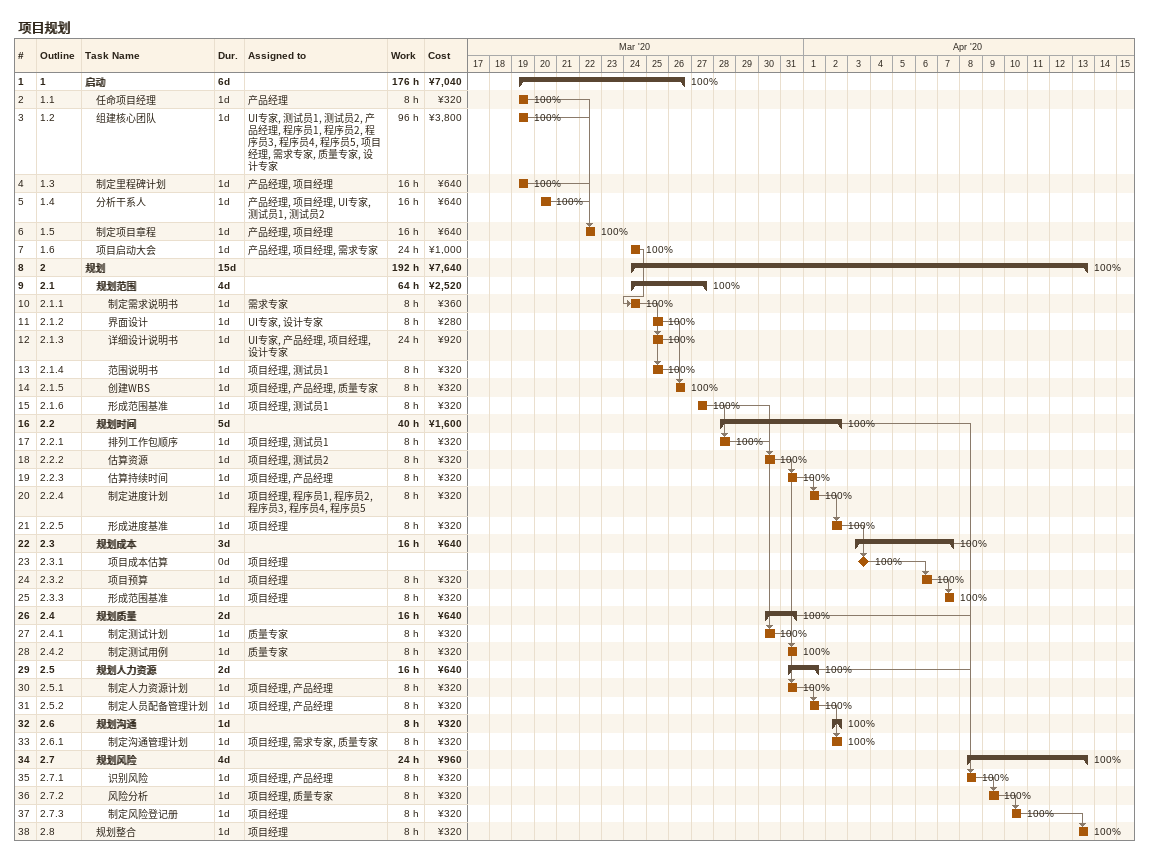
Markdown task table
项目规划

| ID | WBS | Task | Duration | Start | Finish | Predecessors | Resources | % complete | Work (h) | Cost (¥) |
|---|---|---|---|---|---|---|---|---|---|---|
| 1 | 1 | **启动** | 6d | 2020-03-19 | 2020-03-26 |  |  | 100 | 176 | 7040 |
| 2 | 1.1 | 任命项目经理 | 1d | 2020-03-19 | 2020-03-19 |  | 产品经理 | 100 | 8 | 320 |
| 3 | 1.2 | 组建核心团队 | 1d | 2020-03-19 | 2020-03-19 |  | UI专家, 测试员1, 测试员2, 产品经理, 程序员1, 程序员2, 程序员3, 程序员4, 程序员5, 项目经理, 需求专家, 质量专家, 设计专家 | 100 | 96 | 3800 |
| 4 | 1.3 | 制定里程碑计划 | 1d | 2020-03-19 | 2020-03-19 |  | 产品经理, 项目经理 | 100 | 16 | 640 |
| 5 | 1.4 | 分析干系人 | 1d | 2020-03-20 | 2020-03-20 |  | 产品经理, 项目经理, UI专家, 测试员1, 测试员2 | 100 | 16 | 640 |
| 6 | 1.5 | 制定项目章程 | 1d | 2020-03-22 | 2020-03-22 | 2, 3, 4, 5 | 产品经理, 项目经理 | 100 | 16 | 640 |
| 7 | 1.6 | 项目启动大会 | 1d | 2020-03-24 | 2020-03-24 |  | 产品经理, 项目经理, 需求专家 | 100 | 24 | 1000 |
| 8 | 2 | **规划** | 15d | 2020-03-24 | 2020-04-13 |  |  | 100 | 192 | 7640 |
| 9 | 2.1 | **规划范围** | 4d | 2020-03-24 | 2020-03-27 |  |  | 100 | 64 | 2520 |
| 10 | 2.1.1 | 制定需求说明书 | 1d | 2020-03-24 | 2020-03-24 | 7 | 需求专家 | 100 | 8 | 360 |
| 11 | 2.1.2 | 界面设计 | 1d | 2020-03-25 | 2020-03-25 |  | UI专家, 设计专家 | 100 | 8 | 280 |
| 12 | 2.1.3 | 详细设计说明书 | 1d | 2020-03-25 | 2020-03-25 | 10 | UI专家, 产品经理, 项目经理, 设计专家 | 100 | 24 | 920 |
| 13 | 2.1.4 | 范围说明书 | 1d | 2020-03-25 | 2020-03-25 | 10 | 项目经理, 测试员1 | 100 | 8 | 320 |
| 14 | 2.1.5 | 创建WBS | 1d | 2020-03-26 | 2020-03-26 | 11, 12, 13 | 项目经理, 产品经理, 质量专家 | 100 | 8 | 320 |
| 15 | 2.1.6 | 形成范围基准 | 1d | 2020-03-27 | 2020-03-27 |  | 项目经理, 测试员1 | 100 | 8 | 320 |
| 16 | 2.2 | **规划时间** | 5d | 2020-03-28 | 2020-04-02 |  |  | 100 | 40 | 1600 |
| 17 | 2.2.1 | 排列工作包顺序 | 1d | 2020-03-28 | 2020-03-28 | 15 | 项目经理, 测试员1 | 100 | 8 | 320 |
| 18 | 2.2.2 | 估算资源 | 1d | 2020-03-30 | 2020-03-30 | 17 | 项目经理, 测试员2 | 100 | 8 | 320 |
| 19 | 2.2.3 | 估算持续时间 | 1d | 2020-03-31 | 2020-03-31 | 18 | 项目经理, 产品经理 | 100 | 8 | 320 |
| 20 | 2.2.4 | 制定进度计划 | 1d | 2020-04-01 | 2020-04-01 | 19 | 项目经理, 程序员1, 程序员2, 程序员3, 程序员4, 程序员5 | 100 | 8 | 320 |
| 21 | 2.2.5 | 形成进度基准 | 1d | 2020-04-02 | 2020-04-02 | 20 | 项目经理 | 100 | 8 | 320 |
| 22 | 2.3 | **规划成本** | 3d | 2020-04-03 | 2020-04-07 |  |  | 100 | 16 | 640 |
| 23 | 2.3.1 | 项目成本估算 | 0d | 2020-04-03 | 2020-04-03 | 21 | 项目经理 | 100 |  |  |
| 24 | 2.3.2 | 项目预算 | 1d | 2020-04-06 | 2020-04-06 | 23 | 项目经理 | 100 | 8 | 320 |
| 25 | 2.3.3 | 形成范围基准 | 1d | 2020-04-07 | 2020-04-07 | 24 | 项目经理 | 100 | 8 | 320 |
| 26 | 2.4 | **规划质量** | 2d | 2020-03-30 | 2020-03-31 |  |  | 100 | 16 | 640 |
| 27 | 2.4.1 | 制定测试计划 | 1d | 2020-03-30 | 2020-03-30 | 15 | 质量专家 | 100 | 8 | 320 |
| 28 | 2.4.2 | 制定测试用例 | 1d | 2020-03-31 | 2020-03-31 | 27 | 质量专家 | 100 | 8 | 320 |
| 29 | 2.5 | **规划人力资源** | 2d | 2020-03-31 | 2020-04-01 |  |  | 100 | 16 | 640 |
| 30 | 2.5.1 | 制定人力资源计划 | 1d | 2020-03-31 | 2020-03-31 | 18 | 项目经理, 产品经理 | 100 | 8 | 320 |
| 31 | 2.5.2 | 制定人员配备管理计划 | 1d | 2020-04-01 | 2020-04-01 | 30 | 项目经理, 产品经理 | 100 | 8 | 320 |
| 32 | 2.6 | **规划沟通** | 1d | 2020-04-02 | 2020-04-02 |  |  | 100 | 8 | 320 |
| 33 | 2.6.1 | 制定沟通管理计划 | 1d | 2020-04-02 | 2020-04-02 | 31 | 项目经理, 需求专家, 质量专家 | 100 | 8 | 320 |
| 34 | 2.7 | **规划风险** | 4d | 2020-04-08 | 2020-04-13 |  |  | 100 | 24 | 960 |
| 35 | 2.7.1 | 识别风险 | 1d | 2020-04-08 | 2020-04-08 | 16, 22, 26, 29 | 项目经理, 产品经理 | 100 | 8 | 320 |
| 36 | 2.7.2 | 风险分析 | 1d | 2020-04-09 | 2020-04-09 | 35 | 项目经理, 质量专家 | 100 | 8 | 320 |
| 37 | 2.7.3 | 制定风险登记册 | 1d | 2020-04-10 | 2020-04-10 | 36 | 项目经理 | 100 | 8 | 320 |
| 38 | 2.8 | 规划整合 | 1d | 2020-04-13 | 2020-04-13 | 37 | 项目经理 | 100 | 8 | 320 |
